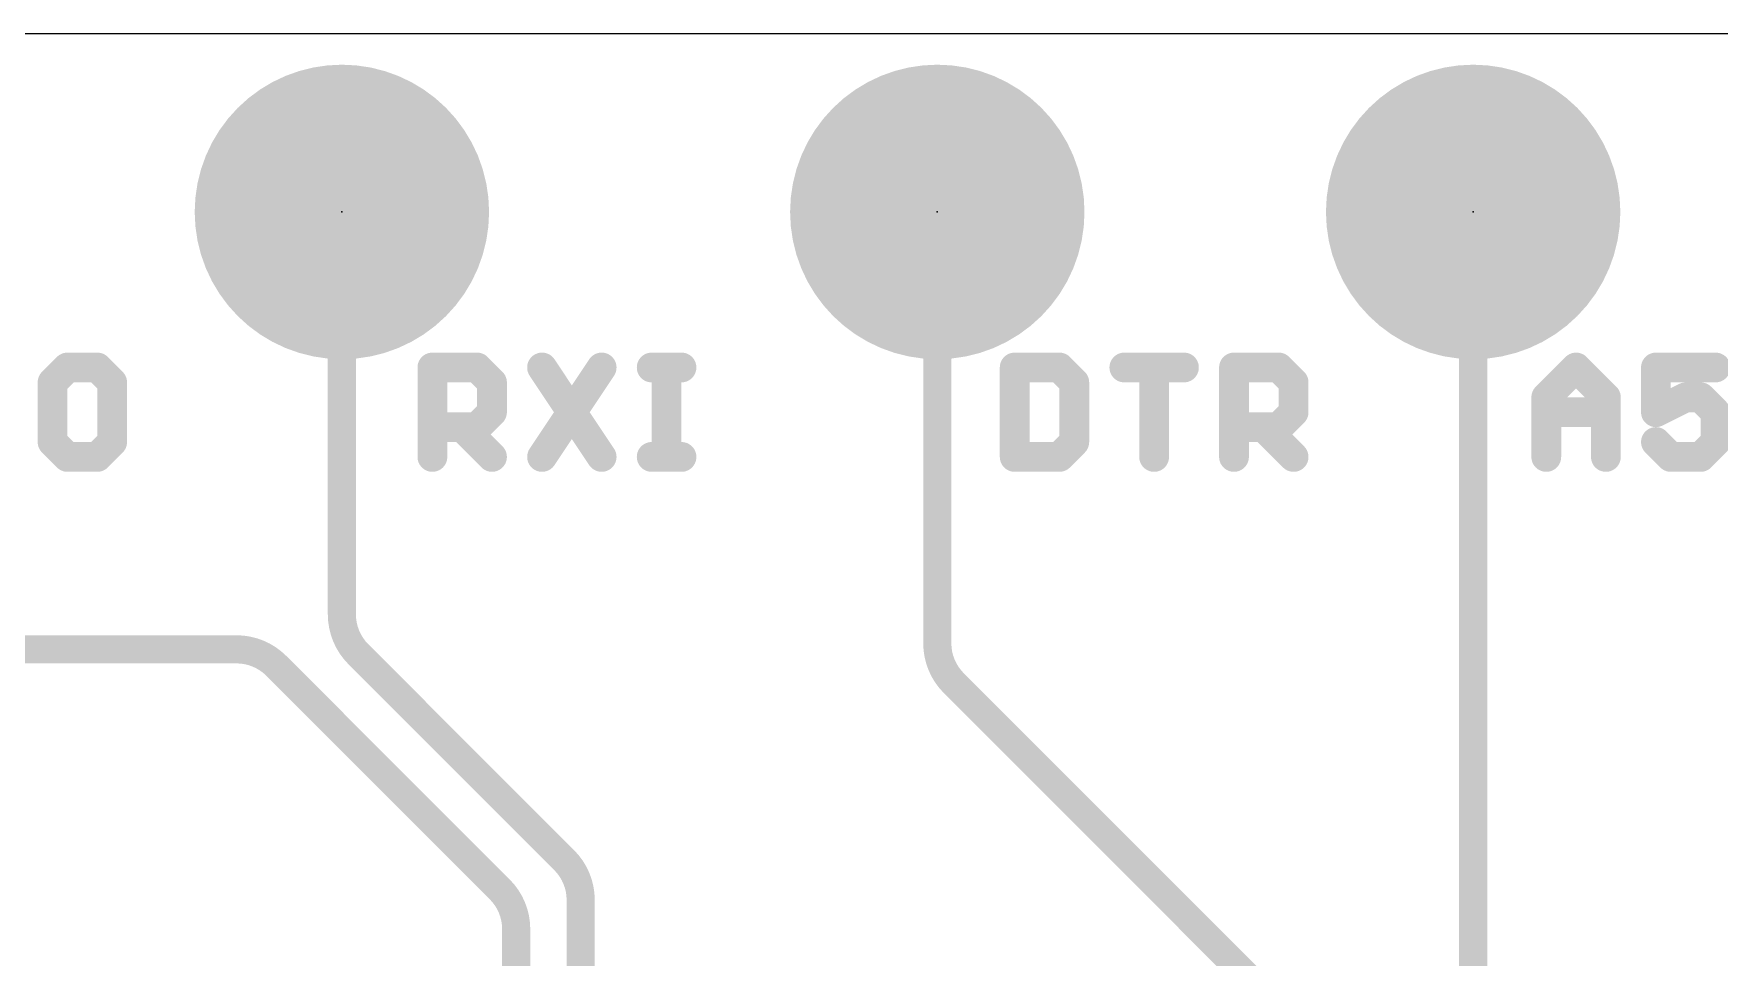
# Model space of a CAD drawing. Extents: x 0 to 100, y 4 to 80.
# Drawn here: x 25.18 to 61.13, y 60.31 to 80 of the extents above; entities that cross this region are included whole.
import ezdxf

# ---------------------------------------------------------------- set-up
doc = ezdxf.new("R2010")
doc.units = 0
for name, color, linetype in [('1', 14, 'CONTINUOUS'), ('20', 178, 'CONTINUOUS'), ('23', 178, 'CONTINUOUS')]:
    doc.layers.add(name, color=color, linetype=linetype)

# ---------------------------------------------------------------- blocks, each defined once
blk = doc.blocks.new('RECT')
blk.add_solid([(-0.5, -0.5), (0.5, -0.5), (-0.5, 0.5), (0.5, 0.5)])

msp = doc.modelspace()

# ---------------------------------------------------------------- linework, layer by layer
at = {"layer": '1'}
for points, const_width in [([(31.75, 73.3602, 1), (31.75, 79.0398, 1), (31.75, 73.3602)], 0.6), ([(31.75, 73.4797, 1), (31.75, 78.9203, 1), (31.75, 73.4797)], 0.6), ([(44.45, 73.3602, 1), (44.45, 79.0398, 1), (44.45, 73.3602)], 0.6), ([(44.45, 73.4797, 1), (44.45, 78.9203, 1), (44.45, 73.4797)], 0.6), ([(55.88, 73.3602, 1), (55.88, 79.0398, 1), (55.88, 73.3602)], 0.6), ([(55.88, 73.4797, 1), (55.88, 78.9203, 1), (55.88, 73.4797)], 0.6), ([(31.75, 73.6544, 1), (31.75, 78.7456, 1), (31.75, 73.6544)], 0.6), ([(31.75, 73.7917, 1), (31.75, 78.6083, 1), (31.75, 73.7917)], 0.6), ([(31.75, 73.9373, 1), (31.75, 78.4627, 1), (31.75, 73.9373)], 0.6), ([(44.45, 73.6544, 1), (44.45, 78.7456, 1), (44.45, 73.6544)], 0.6), ([(44.45, 73.7917, 1), (44.45, 78.6083, 1), (44.45, 73.7917)], 0.6), ([(44.45, 73.9373, 1), (44.45, 78.4627, 1), (44.45, 73.9373)], 0.6), ([(55.88, 73.6544, 1), (55.88, 78.7456, 1), (55.88, 73.6544)], 0.6), ([(55.88, 73.7917, 1), (55.88, 78.6083, 1), (55.88, 73.7917)], 0.6), ([(55.88, 73.9373, 1), (55.88, 78.4627, 1), (55.88, 73.9373)], 0.6), ([(31.75, 74.074, 1), (31.75, 78.326, 1), (31.75, 74.074)], 0.6), ([(31.75, 74.3132, 1), (31.75, 78.0868, 1), (31.75, 74.3132)], 0.6), ([(44.45, 74.074, 1), (44.45, 78.326, 1), (44.45, 74.074)], 0.6), ([(44.45, 74.3132, 1), (44.45, 78.0868, 1), (44.45, 74.3132)], 0.6), ([(55.88, 74.074, 1), (55.88, 78.326, 1), (55.88, 74.074)], 0.6), ([(55.88, 74.3132, 1), (55.88, 78.0868, 1), (55.88, 74.3132)], 0.6), ([(31.75, 74.4795, 1), (31.75, 77.9205, 1), (31.75, 74.4795)], 0.6), ([(44.45, 74.4795, 1), (44.45, 77.9205, 1), (44.45, 74.4795)], 0.6), ([(55.88, 74.4795, 1), (55.88, 77.9205, 1), (55.88, 74.4795)], 0.6), ([(31.75, 74.7578, 1), (31.75, 77.6422, 1), (31.75, 74.7578)], 0.6), ([(31.75, 75.0338, 1), (31.75, 77.3662, 1), (31.75, 75.0338)], 0.6), ([(44.45, 74.7578, 1), (44.45, 77.6422, 1), (44.45, 74.7578)], 0.6), ([(44.45, 75.0338, 1), (44.45, 77.3662, 1), (44.45, 75.0338)], 0.6), ([(55.88, 74.7578, 1), (55.88, 77.6422, 1), (55.88, 74.7578)], 0.6), ([(55.88, 75.0338, 1), (55.88, 77.3662, 1), (55.88, 75.0338)], 0.6), ([(31.75, 75.2, 1), (31.75, 77.2, 1), (31.75, 75.2)], 0.6), ([(44.45, 75.2, 1), (44.45, 77.2, 1), (44.45, 75.2)], 0.6), ([(55.88, 75.2, 1), (55.88, 77.2, 1), (55.88, 75.2)], 0.6), ([(31.75, 75.4789, 1), (31.75, 76.9211, 1), (31.75, 75.4789)], 0.6), ([(31.75, 75.7528, 1), (31.75, 76.6472, 1), (31.75, 75.7528)], 0.6), ([(44.45, 75.4789, 1), (44.45, 76.9211, 1), (44.45, 75.4789)], 0.6), ([(44.45, 75.7528, 1), (44.45, 76.6472, 1), (44.45, 75.7528)], 0.6), ([(55.88, 75.4789, 1), (55.88, 76.9211, 1), (55.88, 75.4789)], 0.6), ([(55.88, 75.7528, 1), (55.88, 76.6472, 1), (55.88, 75.7528)], 0.6), ([(31.9, 76.2, 1), (31.6, 76.2)], 0.3), ([(44.6, 76.2, 1), (44.3, 76.2)], 0.3), ([(56.03, 76.2, 1), (55.73, 76.2)], 0.3), ([(25.8965, 73.0429, 1), (25.8965, 72.7254)], 0.3175), ([(26.0087, 72.7719, 1), (25.7842, 72.9964)], 0.3175), ([(26.6443, 72.9964, 1), (26.4198, 72.7719)], 0.3175), ([(26.532, 72.7254, 1), (26.532, 73.0429)], 0.3175), ([(33.6807, 73.0429, 1), (33.6807, 72.7254)], 0.3175), ([(33.8395, 72.8841, 1), (33.522, 72.8841)], 0.3175), ([(34.7463, 72.9964, 1), (34.5218, 72.7719)], 0.3175), ([(34.634, 72.7254, 1), (34.634, 73.0429)], 0.3175), ([(36.1516, 72.9722, 1), (35.8874, 72.7961)], 0.3175), ([(37.4227, 72.7961, 1), (37.1585, 72.9722)], 0.3175), ([(38.3583, 73.0429, 1), (38.3583, 72.7254)], 0.3175), ([(38.8348, 72.8841, 1), (38.5173, 72.8841)], 0.3175), ([(38.9938, 72.7254, 1), (38.9938, 73.0429)], 0.3175), ([(46.1011, 73.0429, 1), (46.1011, 72.7254)], 0.3175), ([(46.2599, 72.8841, 1), (45.9424, 72.8841)], 0.3175), ([(47.1667, 72.9964, 1), (46.9422, 72.7719)], 0.3175), ([(47.0544, 72.7254, 1), (47.0544, 73.0429)], 0.3175), ([(48.4399, 73.0429, 1), (48.4399, 72.7254)], 0.3175), ([(49.2342, 72.8841, 1), (48.9167, 72.8841)], 0.3175), ([(49.711, 72.7254, 1), (49.711, 73.0429)], 0.3175), ([(50.7787, 73.0429, 1), (50.7787, 72.7254)], 0.3175), ([(50.9374, 72.8841, 1), (50.6199, 72.8841)], 0.3175), ([(51.8443, 72.9964, 1), (51.6198, 72.7719)], 0.3175), ([(51.732, 72.7254, 1), (51.732, 73.0429)], 0.3175), ([(58.1877, 72.9964, 1), (57.9632, 72.7719)], 0.3175), ([(58.1877, 72.7719, 1), (57.9632, 72.9964)], 0.3175), ([(59.7787, 73.0429, 1), (59.7787, 72.7254)], 0.3175), ([(59.9374, 72.8841, 1), (59.62, 72.8841)], 0.3175), ([(61.0498, 72.7254, 1), (61.0498, 73.0429)], 0.3175), ([(25.7374, 72.5664, 1), (25.4199, 72.5664)], 0.3175), ([(25.4664, 72.6786, 1), (25.691, 72.4541)], 0.3175), ([(27.0085, 72.5664, 1), (26.691, 72.5664)], 0.3175), ([(26.7375, 72.4541, 1), (26.962, 72.6786)], 0.3175), ([(31.9, 72.39, 1), (31.6, 72.39)], 0.3), ([(35.1105, 72.5664, 1), (34.793, 72.5664)], 0.3175), ([(34.8395, 72.4541, 1), (35.064, 72.6786)], 0.3175), ([(44.6, 72.39, 1), (44.3, 72.39)], 0.3), ([(47.5309, 72.5664, 1), (47.2134, 72.5664)], 0.3175), ([(47.2599, 72.4541, 1), (47.4844, 72.6786)], 0.3175), ([(52.2085, 72.5664, 1), (51.891, 72.5664)], 0.3175), ([(51.9375, 72.4541, 1), (52.162, 72.6786)], 0.3175), ([(56.03, 72.39, 1), (55.73, 72.39)], 0.3), ([(57.3276, 72.3608, 1), (57.5522, 72.1363)], 0.3175), ([(57.5987, 72.2486, 1), (57.2812, 72.2486)], 0.3175), ([(58.8697, 72.2486, 1), (58.5522, 72.2486)], 0.3175), ([(58.5987, 72.1363, 1), (58.8232, 72.3608)], 0.3175), ([(60.4142, 72.4073, 1), (60.4142, 72.0898)], 0.3175), ([(60.4852, 72.1066, 1), (60.3432, 72.3906)], 0.3175), ([(60.8443, 72.3608, 1), (60.6198, 72.1363)], 0.3175), ([(60.732, 72.0898, 1), (60.732, 72.4073)], 0.3175), ([(33.6807, 71.7718, 1), (33.6807, 71.4543)], 0.3175), ([(34.4285, 71.7253, 1), (34.204, 71.5008)], 0.3175), ([(34.634, 71.4543, 1), (34.634, 71.7718)], 0.3175), ([(34.793, 71.9308, 1), (35.1105, 71.9308)], 0.3175), ([(35.064, 71.8186, 1), (34.8395, 72.0431)], 0.3175), ([(50.7787, 71.7718, 1), (50.7787, 71.4543)], 0.3175), ([(51.5265, 71.7253, 1), (51.302, 71.5008)], 0.3175), ([(51.732, 71.4543, 1), (51.732, 71.7718)], 0.3175), ([(51.891, 71.9308, 1), (52.2085, 71.9308)], 0.3175), ([(52.162, 71.8186, 1), (51.9375, 72.0431)], 0.3175), ([(57.4399, 72.0896, 1), (57.4399, 71.7721)], 0.3175), ([(58.711, 71.7721, 1), (58.711, 72.0896)], 0.3175), ([(59.7077, 72.0728, 1), (59.8497, 71.7888)], 0.3175), ([(59.62, 71.9308, 1), (59.9374, 71.9308)], 0.3175), ([(61.2085, 71.9308, 1), (60.891, 71.9308)], 0.3175), ([(60.9375, 71.8186, 1), (61.162, 72.0431)], 0.3175), ([(25.691, 71.4075, 1), (25.4664, 71.183)], 0.3175), ([(26.962, 71.183, 1), (26.7375, 71.4075)], 0.3175), ([(34.5218, 71.7253, 1), (34.7463, 71.5008)], 0.3175), ([(47.4844, 71.183, 1), (47.2599, 71.4075)], 0.3175), ([(51.6198, 71.7253, 1), (51.8443, 71.5008)], 0.3175), ([(59.891, 71.4075, 1), (59.6664, 71.183)], 0.3175), ([(61.162, 71.183, 1), (60.9375, 71.4075)], 0.3175), ([(25.4199, 71.2953, 1), (25.7374, 71.2953)], 0.3175), ([(25.8965, 71.1363, 1), (25.8965, 70.8188)], 0.3175), ([(25.7842, 70.8652, 1), (26.0087, 71.0898)], 0.3175), ([(26.4198, 71.0898, 1), (26.6443, 70.8652)], 0.3175), ([(26.532, 70.8188, 1), (26.532, 71.1363)], 0.3175), ([(26.691, 71.2953, 1), (27.0085, 71.2953)], 0.3175), ([(31.6, 71.12, 1), (31.9, 71.12)], 0.3), ([(34.8395, 70.8652, 1), (35.064, 71.0898)], 0.3175), ([(35.8874, 71.0656, 1), (36.1516, 70.8894)], 0.3175), ([(37.1585, 70.8894, 1), (37.4227, 71.0656)], 0.3175), ([(38.3583, 71.1363, 1), (38.3583, 70.8188)], 0.3175), ([(38.9938, 70.8188, 1), (38.9938, 71.1363)], 0.3175), ([(44.3, 71.12, 1), (44.6, 71.12)], 0.3), ([(46.1011, 71.1363, 1), (46.1011, 70.8188)], 0.3175), ([(46.9422, 71.0898, 1), (47.1667, 70.8652)], 0.3175), ([(47.0544, 70.8188, 1), (47.0544, 71.1363)], 0.3175), ([(47.2134, 71.2953, 1), (47.5309, 71.2953)], 0.3175), ([(51.9375, 70.8652, 1), (52.162, 71.0898)], 0.3175), ([(55.73, 71.12, 1), (56.03, 71.12)], 0.3), ([(60.0965, 71.1363, 1), (60.0965, 70.8188)], 0.3175), ([(59.9842, 70.8652, 1), (60.2087, 71.0898)], 0.3175), ([(60.6198, 71.0898, 1), (60.8443, 70.8652)], 0.3175), ([(60.732, 70.8188, 1), (60.732, 71.1363)], 0.3175), ([(60.891, 71.2953, 1), (61.2085, 71.2953)], 0.3175), ([(33.522, 70.9775, 1), (33.8395, 70.9775)], 0.3175), ([(38.5173, 70.9775, 1), (38.8348, 70.9775)], 0.3175), ([(45.9424, 70.9775, 1), (46.2599, 70.9775)], 0.3175), ([(48.9167, 70.9775, 1), (49.2342, 70.9775)], 0.3175), ([(50.6199, 70.9775, 1), (50.9374, 70.9775)], 0.3175), ([(57.2812, 70.9775, 1), (57.5987, 70.9775)], 0.3175), ([(58.5522, 70.9775, 1), (58.8697, 70.9775)], 0.3175), ([(31.75, 67.6193, 0.1989), (32.1015, 66.7708)], 0.6), ([(31.9, 67.6193, 1), (31.6, 67.6193)], 0.3), ([(31.6, 67.6193, 1), (31.9, 67.6193)], 0.3), ([(44.45, 67.0041, 0.1989), (44.8015, 66.1555)], 0.6), ([(44.6, 67.0041, 1), (44.3, 67.0041)], 0.3), ([(30.3505, 66.524, 0.1989), (29.5019, 66.8755)], 0.6), ([(29.5019, 67.0255, 1), (29.5019, 66.7255)], 0.3), ([(29.5019, 66.7255, 1), (29.5019, 67.0255)], 0.3), ([(32.2075, 66.8768, 1), (31.9954, 66.6647)], 0.3), ([(31.9954, 66.6647, 1), (32.2075, 66.8768)], 0.3), ([(44.3, 67.0041, 1), (44.6, 67.0041)], 0.3), ([(30.4565, 66.6301, 1), (30.2444, 66.418)], 0.3), ([(30.2444, 66.418, 1), (30.4565, 66.6301)], 0.3), ([(44.9075, 66.2616, 1), (44.6954, 66.0495)], 0.3), ([(44.6954, 66.0495, 1), (44.9075, 66.2616)], 0.3), ([(36.8438, 61.5314, 0.1989), (36.4923, 62.38)], 0.6), ([(36.5983, 62.486, 1), (36.3862, 62.2739)], 0.3), ([(36.3862, 62.2739, 1), (36.5983, 62.486)], 0.3), ([(35.4683, 60.9092, 0.1989), (35.1168, 61.7577)], 0.6), ([(35.2228, 61.8638, 1), (35.0107, 61.6517)], 0.3), ([(35.0107, 61.6517, 1), (35.2228, 61.8638)], 0.3), ([(36.9937, 61.5314, 1), (36.6938, 61.5314)], 0.3), ([(36.6938, 61.5314, 1), (36.9937, 61.5314)], 0.3), ([(35.6183, 60.9092, 1), (35.3183, 60.9092)], 0.3), ([(35.3183, 60.9092, 1), (35.6183, 60.9092)], 0.3)]:
    msp.add_lwpolyline(points, format="xyb", dxfattribs=dict(at, const_width=const_width))
for points, const_width in [([(31.75, 76.2), (31.75, 71.12)], 0.6), ([(44.45, 76.2), (44.45, 71.12)], 0.6), ([(55.88, 76.2), (55.88, 71.12)], 0.6), ([(25.8965, 72.8841), (25.5787, 72.5664)], 0.635), ([(26.532, 72.8841), (25.8965, 72.8841)], 0.635), ([(26.8498, 72.5664), (26.532, 72.8841)], 0.635), ([(33.6807, 70.9775), (33.6807, 72.8841)], 0.635), ([(33.6807, 72.8841), (34.634, 72.8841)], 0.635), ([(34.634, 72.8841), (34.9518, 72.5664)], 0.635), ([(36.0195, 72.8841), (37.2906, 70.9775)], 0.635), ([(37.2906, 72.8841), (36.0195, 70.9775)], 0.635), ([(38.3583, 72.8841), (38.9938, 72.8841)], 0.635), ([(38.6761, 70.9775), (38.6761, 72.8841)], 0.635), ([(46.1011, 72.8841), (46.1011, 70.9775)], 0.635), ([(47.0544, 72.8841), (46.1011, 72.8841)], 0.635), ([(47.3722, 72.5664), (47.0544, 72.8841)], 0.635), ([(48.4399, 72.8841), (49.711, 72.8841)], 0.635), ([(49.0754, 70.9775), (49.0754, 72.8841)], 0.635), ([(50.7787, 70.9775), (50.7787, 72.8841)], 0.635), ([(50.7787, 72.8841), (51.732, 72.8841)], 0.635), ([(51.732, 72.8841), (52.0498, 72.5664)], 0.635), ([(57.4399, 72.2486), (58.0754, 72.8841)], 0.635), ([(58.0754, 72.8841), (58.711, 72.2486)], 0.635), ([(61.0498, 72.8841), (59.7787, 72.8841)], 0.635), ([(59.7787, 72.8841), (59.7787, 71.9308)], 0.635), ([(25.5787, 72.5664), (25.5787, 71.2953)], 0.635), ([(26.8498, 71.2953), (26.8498, 72.5664)], 0.635), ([(31.75, 67.6193), (31.75, 72.39)], 0.6), ([(34.9518, 72.5664), (34.9518, 71.9308)], 0.635), ([(44.45, 67.0041), (44.45, 72.39)], 0.6), ([(47.3722, 71.2953), (47.3722, 72.5664)], 0.635), ([(52.0498, 72.5664), (52.0498, 71.9308)], 0.635), ([(55.88, 51.9173), (55.88, 72.39)], 0.6), ([(57.4399, 70.9775), (57.4399, 72.2486)], 0.635), ([(58.711, 72.2486), (58.711, 70.9775)], 0.635), ([(59.7787, 71.9308), (60.4142, 72.2486)], 0.635), ([(60.4142, 72.2486), (60.732, 72.2486)], 0.635), ([(60.732, 72.2486), (61.0498, 71.9308)], 0.635), ([(34.634, 71.613), (33.6807, 71.613)], 0.635), ([(34.3162, 71.613), (34.9518, 70.9775)], 0.635), ([(34.9518, 71.9308), (34.634, 71.613)], 0.635), ([(51.732, 71.613), (50.7787, 71.613)], 0.635), ([(51.4142, 71.613), (52.0498, 70.9775)], 0.635), ([(52.0498, 71.9308), (51.732, 71.613)], 0.635), ([(57.4399, 71.9308), (58.711, 71.9308)], 0.635), ([(61.0498, 71.9308), (61.0498, 71.2953)], 0.635), ([(25.5787, 71.2953), (25.8965, 70.9775)], 0.635), ([(26.532, 70.9775), (26.8498, 71.2953)], 0.635), ([(47.0544, 70.9775), (47.3722, 71.2953)], 0.635), ([(60.0965, 70.9775), (59.7787, 71.2953)], 0.635), ([(61.0498, 71.2953), (60.732, 70.9775)], 0.635), ([(25.8965, 70.9775), (26.532, 70.9775)], 0.635), ([(38.3583, 70.9775), (38.9938, 70.9775)], 0.635), ([(46.1011, 70.9775), (47.0544, 70.9775)], 0.635), ([(60.732, 70.9775), (60.0965, 70.9775)], 0.635), ([(29.5019, 66.8755), (20.25, 66.8755)], 0.6), ([(36.4923, 62.38), (32.1015, 66.7708)], 0.6), ([(35.1168, 61.7577), (30.3505, 66.524)], 0.6), ([(51.2459, 59.7111), (44.8015, 66.1555)], 0.6), ([(36.8438, 55.303), (36.8438, 61.5314)], 0.6), ([(35.4683, 54.2878), (35.4683, 60.9092)], 0.6)]:
    msp.add_lwpolyline(points, dxfattribs=dict(at, const_width=const_width))
at = {"layer": '20'}
msp.add_line((100, 80), (0, 80), dxfattribs=at)
at = {"layer": '23'}
for p in [(31.75, 76.2), (44.45, 76.2), (55.88, 76.2)]:
    msp.add_point(p, dxfattribs=at)

# ---------------------------------------------------------------- block references
at = {"layer": '1', "xscale": 2, "yscale": 0.6, "rotation": 90}
for p in [(31.75, 72.39), (44.45, 72.39), (55.88, 72.39)]:
    msp.add_blockref('RECT', p, dxfattribs=at)

doc.saveas('drawing.dxf')
